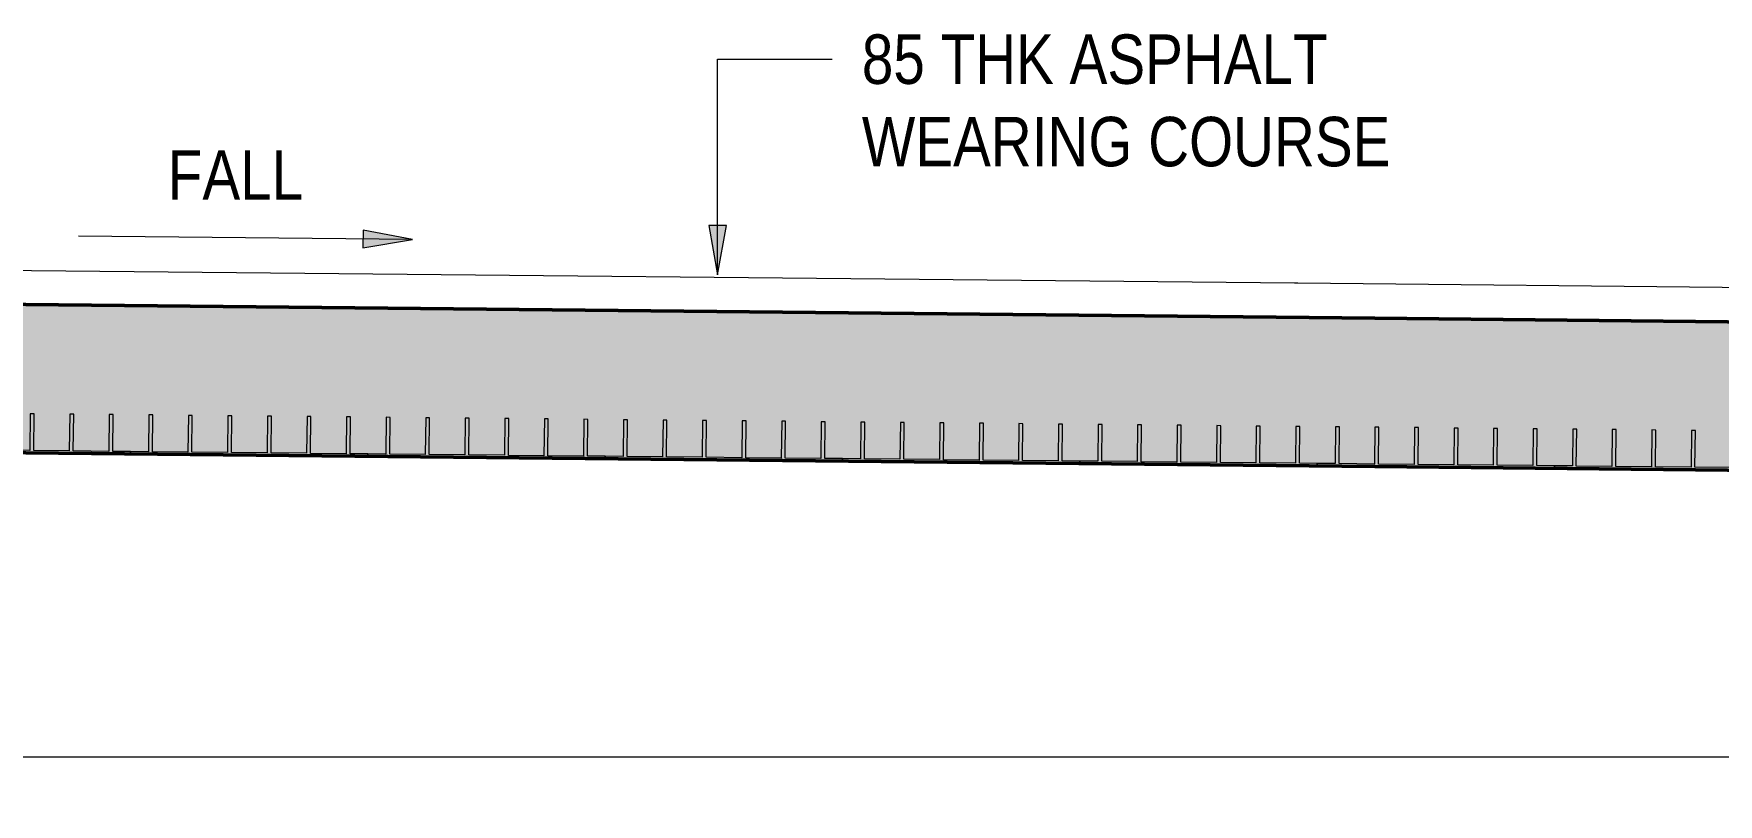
# Model space of a CAD drawing. Header units: metres. Extents: x 564 to 663, y 0 to 1694.
# Drawn here: x 637.582 to 641.841, y 18.175 to 20.123 of the extents above; entities that cross this region are included whole.
import ezdxf

# ---------------------------------------------------------------- set-up
doc = ezdxf.new("R2010")
doc.units = ezdxf.units.M
doc.layers.get('Defpoints').update_dxf_attribs({"color": 41})
for name, color, linetype, lineweight in [('D-BDGE-FLOOR', 7, 'Continuous', 50), ('D-BDGE-FLOOR-PAT', 7, 'Continuous', 50), ('D-BDGE-FRAMING', 7, 'Continuous', 50), ('D-ENHA-TEXT', 7, 'Continuous', 9), ('D-ENHA-TEXT-DIMS', 7, 'Continuous', 9)]:
    doc.layers.add(name, color=color, linetype=linetype, lineweight=lineweight)
doc.styles.add('Arial Narrow_4', font='ARIALN.TTF', dxfattribs={"height": 0.125})
doc.dimstyles.new('Dimension_Standard_O__mm__2', dxfattribs={"dimscale": 0.3048, "dimtxt": 0.127929, "dimasz": 0.410105, "dimexe": 0.393701, "dimexo": 0.246063, "dimgap": 0.246063, "dimtad": 1, "dimdec": 0, "dimlfac": 1000, "dimzin": 0, "dimdsep": 46, "dimtxsty": 'Arial Narrow_4', "dimsah": 1, "dimcen": 0.09, "dimaunit": 1, "dimadec": 4, "dimazin": 0, "dimtfac": 1, "dimtdec": 4, "dimtix": 1, "dimtmove": 0, "dimatfit": 3, "dimfxl": 1, "dimtvp": 1, "dimtfill": 1, "dimtolj": 1, "dimtzin": 0, "dimlwd": 18, "dimlwe": 18, "dimarcsym": 2})

# ---------------------------------------------------------------- blocks, each defined once
blk = doc.blocks.new('07_STR_DPS_PermadecPanel - 07_STR_DPS_PermadecPanel-V24-DRG-2871091 - SECTION 01')
at = {"layer": 'D-BDGE-FRAMING', "lineweight": 13}
for p, q in [((-1664.4483, 19.1652), (-1664.4492, 19.0722)), ((-1664.4383, 19.1651), (-1664.4483, 19.1652)), ((-1664.4392, 19.0721), (-1664.4383, 19.1651)), ((-1664.3483, 19.1642), (-1664.3493, 19.0712)), ((-1664.3383, 19.1641), (-1664.3483, 19.1642)), ((-1664.3393, 19.0711), (-1664.3383, 19.1641)), ((-1664.2483, 19.1632), (-1664.2493, 19.0702)), ((-1664.2383, 19.1631), (-1664.2483, 19.1632)), ((-1664.2393, 19.0701), (-1664.2383, 19.1631)), ((-1664.1483, 19.1622), (-1664.1493, 19.0692)), ((-1664.1383, 19.1621), (-1664.1483, 19.1622)), ((-1664.1393, 19.0691), (-1664.1383, 19.1621)), ((-1664.0483, 19.1612), (-1664.0493, 19.0682)), ((-1664.0383, 19.1611), (-1664.0483, 19.1612)), ((-1664.0393, 19.0681), (-1664.0383, 19.1611)), ((-1663.9483, 19.1602), (-1663.9493, 19.0672)), ((-1663.9383, 19.1601), (-1663.9483, 19.1602)), ((-1663.9393, 19.0671), (-1663.9383, 19.1601)), ((-1664.4942, 19.0726), (-1664.4943, 19.0666)), ((-1664.4943, 19.0666), (-1663.8943, 19.0606)), ((-1664.4492, 19.0722), (-1664.4942, 19.0726)), ((-1664.3493, 19.0712), (-1664.4392, 19.0721)), ((-1664.2493, 19.0702), (-1664.3393, 19.0711)), ((-1664.1493, 19.0692), (-1664.2393, 19.0701)), ((-1664.0493, 19.0682), (-1664.1393, 19.0691)), ((-1663.9493, 19.0672), (-1664.0393, 19.0681)), ((-1663.8943, 19.0666), (-1663.9393, 19.0671)), ((-1663.8943, 19.0606), (-1663.8943, 19.0666))]:
    blk.add_line(p, q, dxfattribs=at)
blk = doc.blocks.new('07_STR_DPS_PermadecPanel - 07_STR_DPS_PermadecPanel-V25-DRG-2871091 - SECTION 01')
at = {"layer": 'D-BDGE-FRAMING', "lineweight": 13}
for p, q in [((-1663.8483, 19.1592), (-1663.8493, 19.0662)), ((-1663.8383, 19.1591), (-1663.8483, 19.1592)), ((-1663.8393, 19.0661), (-1663.8383, 19.1591)), ((-1663.7484, 19.1582), (-1663.7493, 19.0652)), ((-1663.7384, 19.1581), (-1663.7484, 19.1582)), ((-1663.7393, 19.0651), (-1663.7384, 19.1581)), ((-1663.6484, 19.1572), (-1663.6493, 19.0642)), ((-1663.6384, 19.1571), (-1663.6484, 19.1572)), ((-1663.6393, 19.0641), (-1663.6384, 19.1571)), ((-1663.5484, 19.1562), (-1663.5493, 19.0632)), ((-1663.5384, 19.1561), (-1663.5484, 19.1562)), ((-1663.5393, 19.0631), (-1663.5384, 19.1561)), ((-1663.4484, 19.1552), (-1663.4493, 19.0622)), ((-1663.4384, 19.1551), (-1663.4484, 19.1552)), ((-1663.4393, 19.0621), (-1663.4384, 19.1551)), ((-1663.3484, 19.1542), (-1663.3493, 19.0612)), ((-1663.3384, 19.1541), (-1663.3484, 19.1542)), ((-1663.3393, 19.0611), (-1663.3384, 19.1541)), ((-1663.8493, 19.0662), (-1663.8943, 19.0666)), ((-1663.8943, 19.0666), (-1663.8943, 19.0606)), ((-1663.8943, 19.0606), (-1663.2944, 19.0546)), ((-1663.7493, 19.0652), (-1663.8393, 19.0661)), ((-1663.6493, 19.0642), (-1663.7393, 19.0651)), ((-1663.5493, 19.0632), (-1663.6393, 19.0641)), ((-1663.4493, 19.0622), (-1663.5393, 19.0631)), ((-1663.3493, 19.0612), (-1663.4393, 19.0621)), ((-1663.2943, 19.0606), (-1663.3393, 19.0611)), ((-1663.2944, 19.0546), (-1663.2943, 19.0606))]:
    blk.add_line(p, q, dxfattribs=at)
blk = doc.blocks.new('07_STR_DPS_PermadecPanel - 07_STR_DPS_PermadecPanel-V26-DRG-2871091 - SECTION 01')
at = {"layer": 'D-BDGE-FRAMING', "lineweight": 13}
for p, q in [((-1663.2484, 19.1532), (-1663.2493, 19.0602)), ((-1663.2384, 19.1531), (-1663.2484, 19.1532)), ((-1663.2393, 19.0601), (-1663.2384, 19.1531)), ((-1663.1484, 19.1522), (-1663.1493, 19.0592)), ((-1663.1384, 19.1521), (-1663.1484, 19.1522)), ((-1663.1393, 19.0591), (-1663.1384, 19.1521)), ((-1663.0484, 19.1512), (-1663.0493, 19.0582)), ((-1663.0384, 19.1511), (-1663.0484, 19.1512)), ((-1663.0393, 19.0581), (-1663.0384, 19.1511)), ((-1662.9484, 19.1502), (-1662.9493, 19.0572)), ((-1662.9384, 19.1501), (-1662.9484, 19.1502)), ((-1662.9393, 19.0571), (-1662.9384, 19.1501)), ((-1662.8484, 19.1492), (-1662.8493, 19.0562)), ((-1662.8384, 19.1491), (-1662.8484, 19.1492)), ((-1662.8393, 19.0561), (-1662.8384, 19.1491)), ((-1662.7484, 19.1482), (-1662.7493, 19.0552)), ((-1662.7384, 19.1481), (-1662.7484, 19.1482)), ((-1662.7393, 19.0551), (-1662.7384, 19.1481)), ((-1663.2943, 19.0606), (-1663.2944, 19.0546)), ((-1663.2944, 19.0546), (-1662.6944, 19.0487)), ((-1663.2493, 19.0602), (-1663.2943, 19.0606)), ((-1663.1493, 19.0592), (-1663.2393, 19.0601)), ((-1663.0493, 19.0582), (-1663.1393, 19.0591)), ((-1662.9493, 19.0572), (-1663.0393, 19.0581)), ((-1662.8493, 19.0562), (-1662.9393, 19.0571)), ((-1662.7493, 19.0552), (-1662.8393, 19.0561)), ((-1662.6943, 19.0547), (-1662.7393, 19.0551)), ((-1662.6944, 19.0487), (-1662.6943, 19.0547))]:
    blk.add_line(p, q, dxfattribs=at)
blk = doc.blocks.new('07_STR_DPS_PermadecPanel - 07_STR_DPS_PermadecPanel-V27-DRG-2871091 - SECTION 01')
at = {"layer": 'D-BDGE-FRAMING', "lineweight": 13}
for p, q in [((-1662.6484, 19.1472), (-1662.6493, 19.0542)), ((-1662.6384, 19.1471), (-1662.6484, 19.1472)), ((-1662.6393, 19.0541), (-1662.6384, 19.1471)), ((-1662.5484, 19.1462), (-1662.5493, 19.0532)), ((-1662.5384, 19.1461), (-1662.5484, 19.1462)), ((-1662.5393, 19.0531), (-1662.5384, 19.1461)), ((-1662.4484, 19.1452), (-1662.4493, 19.0522)), ((-1662.4384, 19.1451), (-1662.4484, 19.1452)), ((-1662.4393, 19.0521), (-1662.4384, 19.1451)), ((-1662.3484, 19.1442), (-1662.3494, 19.0512)), ((-1662.3384, 19.1441), (-1662.3484, 19.1442)), ((-1662.3394, 19.0511), (-1662.3384, 19.1441)), ((-1662.2484, 19.1432), (-1662.2494, 19.0502)), ((-1662.2384, 19.1431), (-1662.2484, 19.1432)), ((-1662.2394, 19.0501), (-1662.2384, 19.1431)), ((-1662.1484, 19.1422), (-1662.1494, 19.0492)), ((-1662.1384, 19.1421), (-1662.1484, 19.1422)), ((-1662.1394, 19.0491), (-1662.1384, 19.1421)), ((-1662.6943, 19.0547), (-1662.6944, 19.0487)), ((-1662.6944, 19.0487), (-1662.0944, 19.0427)), ((-1662.6493, 19.0542), (-1662.6943, 19.0547)), ((-1662.5493, 19.0532), (-1662.6393, 19.0541)), ((-1662.4493, 19.0522), (-1662.5393, 19.0531)), ((-1662.3494, 19.0512), (-1662.4393, 19.0521)), ((-1662.2494, 19.0502), (-1662.3394, 19.0511)), ((-1662.1494, 19.0492), (-1662.2394, 19.0501)), ((-1662.0944, 19.0487), (-1662.1394, 19.0491)), ((-1662.0944, 19.0427), (-1662.0944, 19.0487))]:
    blk.add_line(p, q, dxfattribs=at)
blk = doc.blocks.new('07_STR_DPS_PermadecPanel - 07_STR_DPS_PermadecPanel-V28-DRG-2871091 - SECTION 01')
at = {"layer": 'D-BDGE-FRAMING', "lineweight": 13}
for p, q in [((-1662.0484, 19.1412), (-1662.0494, 19.0482)), ((-1662.0384, 19.1411), (-1662.0484, 19.1412)), ((-1662.0394, 19.0481), (-1662.0384, 19.1411)), ((-1661.9484, 19.1402), (-1661.9494, 19.0472)), ((-1661.9384, 19.1401), (-1661.9484, 19.1402)), ((-1661.9394, 19.0471), (-1661.9384, 19.1401)), ((-1661.8484, 19.1392), (-1661.8494, 19.0462)), ((-1661.8384, 19.1391), (-1661.8484, 19.1392)), ((-1661.8394, 19.0461), (-1661.8384, 19.1391)), ((-1661.7485, 19.1382), (-1661.7494, 19.0452)), ((-1661.7385, 19.1381), (-1661.7485, 19.1382)), ((-1661.7394, 19.0451), (-1661.7385, 19.1381)), ((-1661.6485, 19.1372), (-1661.6494, 19.0442)), ((-1661.6385, 19.1371), (-1661.6485, 19.1372)), ((-1661.6394, 19.0441), (-1661.6385, 19.1371)), ((-1661.5485, 19.1362), (-1661.5494, 19.0432)), ((-1661.5385, 19.1361), (-1661.5485, 19.1362)), ((-1661.5394, 19.0431), (-1661.5385, 19.1361)), ((-1662.0494, 19.0482), (-1662.0944, 19.0487)), ((-1662.0944, 19.0487), (-1662.0944, 19.0427)), ((-1662.0944, 19.0427), (-1661.4945, 19.0367)), ((-1661.9494, 19.0472), (-1662.0394, 19.0481)), ((-1661.8494, 19.0462), (-1661.9394, 19.0471)), ((-1661.7494, 19.0452), (-1661.8394, 19.0461)), ((-1661.6494, 19.0442), (-1661.7394, 19.0451)), ((-1661.5494, 19.0432), (-1661.6394, 19.0441)), ((-1661.4944, 19.0427), (-1661.5394, 19.0431)), ((-1661.4945, 19.0367), (-1661.4944, 19.0427))]:
    blk.add_line(p, q, dxfattribs=at)
blk = doc.blocks.new('07_STR_DPS_PermadecPanel - 07_STR_DPS_PermadecPanel-V29-DRG-2871091 - SECTION 01')
at = {"layer": 'D-BDGE-FRAMING', "lineweight": 13}
for p, q in [((-1661.4485, 19.1352), (-1661.4494, 19.0422)), ((-1661.4385, 19.1351), (-1661.4485, 19.1352)), ((-1661.4394, 19.0421), (-1661.4385, 19.1351)), ((-1661.3485, 19.1342), (-1661.3494, 19.0412)), ((-1661.3385, 19.1341), (-1661.3485, 19.1342)), ((-1661.3394, 19.0411), (-1661.3385, 19.1341)), ((-1661.2485, 19.1332), (-1661.2494, 19.0402)), ((-1661.2385, 19.1331), (-1661.2485, 19.1332)), ((-1661.2394, 19.0401), (-1661.2385, 19.1331)), ((-1661.1485, 19.1322), (-1661.1494, 19.0392)), ((-1661.1385, 19.1321), (-1661.1485, 19.1322)), ((-1661.1394, 19.0391), (-1661.1385, 19.1321)), ((-1661.0485, 19.1312), (-1661.0494, 19.0382)), ((-1661.0385, 19.1311), (-1661.0485, 19.1312)), ((-1661.0394, 19.0381), (-1661.0385, 19.1311)), ((-1660.9485, 19.1302), (-1660.9494, 19.0372)), ((-1660.9385, 19.1301), (-1660.9485, 19.1302)), ((-1660.9394, 19.0371), (-1660.9385, 19.1301)), ((-1661.4944, 19.0427), (-1661.4945, 19.0367)), ((-1661.4494, 19.0422), (-1661.4944, 19.0427)), ((-1661.3494, 19.0412), (-1661.4394, 19.0421)), ((-1661.2494, 19.0402), (-1661.3394, 19.0411)), ((-1661.1494, 19.0392), (-1661.2394, 19.0401)), ((-1661.0494, 19.0382), (-1661.1394, 19.0391)), ((-1660.9494, 19.0372), (-1661.0394, 19.0381)), ((-1661.4945, 19.0367), (-1660.8945, 19.0307)), ((-1660.8944, 19.0367), (-1660.9394, 19.0371)), ((-1660.8945, 19.0307), (-1660.8944, 19.0367))]:
    blk.add_line(p, q, dxfattribs=at)
blk = doc.blocks.new('07_STR_DPS_PermadecPanel - 07_STR_DPS_PermadecPanel-V30-DRG-2871091 - SECTION 01')
at = {"layer": 'D-BDGE-FRAMING', "lineweight": 13}
for p, q in [((-1660.8485, 19.1292), (-1660.8494, 19.0362)), ((-1660.8385, 19.1291), (-1660.8485, 19.1292)), ((-1660.8394, 19.0361), (-1660.8385, 19.1291)), ((-1660.7485, 19.1282), (-1660.7494, 19.0352)), ((-1660.7385, 19.1281), (-1660.7485, 19.1282)), ((-1660.7394, 19.0351), (-1660.7385, 19.1281)), ((-1660.6485, 19.1272), (-1660.6494, 19.0342)), ((-1660.6385, 19.1271), (-1660.6485, 19.1272)), ((-1660.6394, 19.0341), (-1660.6385, 19.1271)), ((-1660.5485, 19.1262), (-1660.5494, 19.0332)), ((-1660.5385, 19.1261), (-1660.5485, 19.1262)), ((-1660.5394, 19.0331), (-1660.5385, 19.1261)), ((-1660.4485, 19.1252), (-1660.4494, 19.0322)), ((-1660.4385, 19.1251), (-1660.4485, 19.1252)), ((-1660.4394, 19.0321), (-1660.4385, 19.1251)), ((-1660.3485, 19.1242), (-1660.3495, 19.0312)), ((-1660.3385, 19.1241), (-1660.3485, 19.1242)), ((-1660.3395, 19.0311), (-1660.3385, 19.1241)), ((-1660.8944, 19.0367), (-1660.8945, 19.0307)), ((-1660.8945, 19.0307), (-1660.2945, 19.0247)), ((-1660.8494, 19.0362), (-1660.8944, 19.0367)), ((-1660.7494, 19.0352), (-1660.8394, 19.0361)), ((-1660.6494, 19.0342), (-1660.7394, 19.0351)), ((-1660.5494, 19.0332), (-1660.6394, 19.0341)), ((-1660.4494, 19.0322), (-1660.5394, 19.0331)), ((-1660.3495, 19.0312), (-1660.4394, 19.0321)), ((-1660.2945, 19.0307), (-1660.3395, 19.0311)), ((-1660.2945, 19.0247), (-1660.2945, 19.0307))]:
    blk.add_line(p, q, dxfattribs=at)
blk = doc.blocks.new('07_STR_DPS_PermadecPanel - 07_STR_DPS_PermadecPanel-V31-DRG-2871091 - SECTION 01')
at = {"layer": 'D-BDGE-FRAMING', "lineweight": 13}
for p, q in [((-1660.2485, 19.1232), (-1660.2495, 19.0302)), ((-1660.2385, 19.1231), (-1660.2485, 19.1232)), ((-1660.2395, 19.0301), (-1660.2385, 19.1231)), ((-1660.1485, 19.1222), (-1660.1495, 19.0292)), ((-1660.1385, 19.1221), (-1660.1485, 19.1222)), ((-1660.1395, 19.0291), (-1660.1385, 19.1221)), ((-1660.0485, 19.1212), (-1660.0495, 19.0282)), ((-1660.0385, 19.1211), (-1660.0485, 19.1212)), ((-1660.0395, 19.0281), (-1660.0385, 19.1211)), ((-1659.9485, 19.1202), (-1659.9495, 19.0272)), ((-1659.9385, 19.1201), (-1659.9485, 19.1202)), ((-1659.9395, 19.0271), (-1659.9385, 19.1201)), ((-1659.8485, 19.1192), (-1659.8495, 19.0262)), ((-1659.8385, 19.1191), (-1659.8485, 19.1192)), ((-1659.8395, 19.0261), (-1659.8385, 19.1191)), ((-1659.7486, 19.1182), (-1659.7495, 19.0252)), ((-1659.7386, 19.1181), (-1659.7486, 19.1182)), ((-1659.7395, 19.0251), (-1659.7386, 19.1181)), ((-1660.2495, 19.0302), (-1660.2945, 19.0307)), ((-1660.2945, 19.0307), (-1660.2945, 19.0247)), ((-1660.2945, 19.0247), (-1659.6945, 19.0187)), ((-1660.1495, 19.0292), (-1660.2395, 19.0301)), ((-1660.0495, 19.0282), (-1660.1395, 19.0291)), ((-1659.9495, 19.0272), (-1660.0395, 19.0281)), ((-1659.8495, 19.0262), (-1659.9395, 19.0271)), ((-1659.7495, 19.0252), (-1659.8395, 19.0261)), ((-1659.6945, 19.0247), (-1659.7395, 19.0251)), ((-1659.6945, 19.0187), (-1659.6945, 19.0247))]:
    blk.add_line(p, q, dxfattribs=at)
blk = doc.blocks.new('DIMBLOCK6-DRG-2871091 - SECTION 01')
at = {"layer": 'D-ENHA-TEXT-DIMS', "color": 0, "lineweight": 18, "transparency": 16777216}
for p, q in [((625.2226, 18.9029), (625.2226, 18.175)), ((647.6127, 18.572), (647.6127, 18.175)), ((625.3476, 18.295), (647.4877, 18.295))]:
    blk.add_line(p, q, dxfattribs=at)
at = {"layer": 'D-ENHA-TEXT-DIMS', "color": 0, "transparency": 16777216}
for points in [[(625.3476, 18.3159), (625.3476, 18.2742), (625.2226, 18.295)], [(647.4877, 18.3159), (647.4877, 18.2742), (647.6127, 18.295)]]:
    blk.add_solid(points, dxfattribs=at)
at = {"layer": 'Defpoints', "color": 0, "transparency": 16777216}
for p in [(625.2226, 18.9779), (647.6127, 18.647), (647.6127, 18.295)]:
    blk.add_point(p, dxfattribs=at)
at = {"layer": 'D-ENHA-TEXT-DIMS', "color": 0, "lineweight": 18, "transparency": 16777216, "insert": (636.4176, 18.4347), "char_height": 0.125, "width": 2.402626, "attachment_point": 5, "style": 'Arial Narrow_4', "bg_fill": 3, "box_fill_scale": 1.1, "bg_fill_color": 256, "bg_fill_true_color": 13158600, "bg_fill_transparency": 0}
blk.add_mtext('\\A1;CONSTRUCTION IN STAGE B', dxfattribs=at)

msp = doc.modelspace()

# ---------------------------------------------------------------- hatches: boundary and pattern name
at = {"layer": 'D-BDGE-FLOOR-PAT', "true_color": 0xc0c0c0}
h = msp.add_hatch(color=9, dxfattribs=at)
h.paths.add_polyline_path([(647.6127, 18.9625), (647.6127, 19.3375), (647.6005, 19.3376), (647.6005, 19.3166), (647.2193, 19.3166), (647.2193, 19.3415), (635.6827, 19.457), (625.2226, 19.3529), (625.2226, 18.9779), (635.6827, 19.082), (647.5689, 18.963)])
h.paths.add_polyline_path([(646.9126, 19.1213), (646.8957, 19.1241), (646.8836, 19.1291), (646.8715, 19.1383), (646.8615, 19.1523), (646.8564, 19.165), (646.8546, 19.18), (646.8574, 19.1964), (646.8628, 19.2089), (646.8715, 19.2203), (646.8836, 19.2295), (646.8975, 19.2353), (646.9136, 19.2372), (646.9276, 19.2353), (646.9416, 19.2295), (646.9539, 19.2199), (646.9628, 19.2083), (646.9686, 19.1943), (646.9703, 19.1771), (646.9678, 19.1624), (646.9623, 19.1497), (646.952, 19.1371), (646.9416, 19.1291), (646.9276, 19.1233), (646.9186, 19.1221)])
h.paths.add_polyline_path([(646.7476, 19.123), (646.731, 19.1256), (646.7186, 19.1308), (646.7065, 19.14), (646.6965, 19.1541), (646.6914, 19.1666), (646.6896, 19.1816), (646.6924, 19.1981), (646.6977, 19.2105), (646.7065, 19.222), (646.7186, 19.2312), (646.7325, 19.237), (646.7496, 19.2387), (646.7626, 19.237), (646.7766, 19.2312), (646.7886, 19.222), (646.7982, 19.2089), (646.8038, 19.1942), (646.8054, 19.18), (646.803, 19.1645), (646.7978, 19.152), (646.7886, 19.14), (646.7766, 19.1308), (646.7626, 19.125), (646.7534, 19.1238)])
h.paths.add_polyline_path([(646.2526, 19.1255), (646.2367, 19.1278), (646.2236, 19.1333), (646.2115, 19.1425), (646.2016, 19.1563), (646.1962, 19.1706), (646.1948, 19.1857), (646.1974, 19.2006), (646.2023, 19.2125), (646.2115, 19.2245), (646.2236, 19.2337), (646.2375, 19.2395), (646.2526, 19.2415), (646.2684, 19.2392), (646.2816, 19.2337), (646.2936, 19.2245), (646.3028, 19.2125), (646.3086, 19.1985), (646.3105, 19.1831), (646.3078, 19.1666), (646.3023, 19.1539), (646.2936, 19.1425), (646.2816, 19.1333), (646.2676, 19.1275), (646.2536, 19.1256)])
h.paths.add_polyline_path([(646.5826, 19.1255), (646.5667, 19.1278), (646.5536, 19.1333), (646.5415, 19.1425), (646.5316, 19.1563), (646.5262, 19.1706), (646.5248, 19.1857), (646.5274, 19.2006), (646.5323, 19.2125), (646.5415, 19.2245), (646.5536, 19.2337), (646.5675, 19.2395), (646.5826, 19.2415), (646.5995, 19.2387), (646.6116, 19.2337), (646.6236, 19.2245), (646.6336, 19.2105), (646.6387, 19.1978), (646.6405, 19.1831), (646.6378, 19.1666), (646.6323, 19.1539), (646.6236, 19.1425), (646.6116, 19.1333), (646.5976, 19.1275), (646.5836, 19.1256)])
h.paths.add_polyline_path([(646.4176, 19.1268), (646.4025, 19.1287), (646.3882, 19.1348), (646.3765, 19.1437), (646.3666, 19.1576), (646.3615, 19.1697), (646.3596, 19.1849), (646.3624, 19.2018), (646.3673, 19.2138), (646.3765, 19.2258), (646.3903, 19.2357), (646.4025, 19.2408), (646.4176, 19.2428), (646.4337, 19.2403), (646.4466, 19.235), (646.4586, 19.2258), (646.4685, 19.212), (646.4736, 19.1993), (646.4755, 19.1847), (646.4729, 19.1681), (646.4665, 19.1541), (646.4586, 19.1437), (646.4466, 19.1345), (646.4326, 19.1287), (646.4207, 19.1272)])
h.paths.add_polyline_path([(646.0876, 19.1268), (646.0725, 19.1287), (646.0586, 19.1345), (646.0465, 19.1437), (646.0373, 19.1558), (646.0313, 19.1717), (646.0296, 19.1848), (646.032, 19.2009), (646.0381, 19.2147), (646.0465, 19.2258), (646.0603, 19.2357), (646.0725, 19.2408), (646.0876, 19.2428), (646.1026, 19.2408), (646.1166, 19.235), (646.1286, 19.2258), (646.1385, 19.212), (646.1436, 19.1993), (646.1455, 19.1847), (646.1429, 19.1681), (646.1365, 19.1541), (646.1286, 19.1437), (646.1166, 19.1345), (646.1026, 19.1287), (646.0877, 19.1268)])
at = {"layer": 'D-ENHA-TEXT'}
for points in [[(639.3107, 19.5134), (639.3327, 19.6384), (639.2887, 19.6384)], [(638.5391, 19.6029), (638.4143, 19.6261), (638.4139, 19.582)]]:
    msp.add_hatch(color=256, dxfattribs=at).paths.add_polyline_path(points)

# ---------------------------------------------------------------- linework, layer by layer
at = {"layer": 'D-BDGE-FLOOR', "lineweight": 13}
for p, q in [((640.7692, 19.492), (635.6827, 19.542)), ((640.7771, 19.4919), (640.7692, 19.492)), ((644.836, 19.4515), (640.7771, 19.4919)), ((635.6827, 19.457), (640.7771, 19.4069)), ((640.7771, 19.4069), (644.836, 19.3665))]:
    msp.add_line(p, q, dxfattribs=at)
at = {"layer": 'D-BDGE-FLOOR'}
for p, q in [((640.9723, 19.4038), (635.6827, 19.457)), ((647.2193, 19.3415), (640.9723, 19.4038)), ((635.6827, 19.082), (640.9723, 19.0288)), ((640.9723, 19.0288), (647.6127, 18.9625))]:
    msp.add_line(p, q, dxfattribs=at)
at = {"layer": 'D-BDGE-FLOOR', "lineweight": 18}
msp.add_line((640.9825, 19.4037), (640.9723, 19.4038), dxfattribs=at)
at = {"layer": 'D-ENHA-TEXT'}
for p, q in [((639.3107, 20.0585), (639.6003, 20.0585)), ((639.3107, 19.5134), (639.3107, 20.0585)), ((639.3327, 19.6384), (639.2887, 19.6384)), ((639.2887, 19.6384), (639.3107, 19.5134)), ((639.3107, 19.5134), (639.3327, 19.6384)), ((638.5391, 19.6029), (637.6947, 19.6111)), ((638.4143, 19.6261), (638.4139, 19.582)), ((638.4139, 19.582), (638.5391, 19.6029)), ((638.5391, 19.6029), (638.4143, 19.6261))]:
    msp.add_line(p, q, dxfattribs=at)

# ---------------------------------------------------------------- block references
at = {"layer": 'D-BDGE-FRAMING', "lineweight": 13}
for name in ['07_STR_DPS_PermadecPanel - 07_STR_DPS_PermadecPanel-V24-DRG-2871091 - SECTION 01', '07_STR_DPS_PermadecPanel - 07_STR_DPS_PermadecPanel-V25-DRG-2871091 - SECTION 01', '07_STR_DPS_PermadecPanel - 07_STR_DPS_PermadecPanel-V26-DRG-2871091 - SECTION 01', '07_STR_DPS_PermadecPanel - 07_STR_DPS_PermadecPanel-V27-DRG-2871091 - SECTION 01', '07_STR_DPS_PermadecPanel - 07_STR_DPS_PermadecPanel-V28-DRG-2871091 - SECTION 01', '07_STR_DPS_PermadecPanel - 07_STR_DPS_PermadecPanel-V29-DRG-2871091 - SECTION 01', '07_STR_DPS_PermadecPanel - 07_STR_DPS_PermadecPanel-V30-DRG-2871091 - SECTION 01', '07_STR_DPS_PermadecPanel - 07_STR_DPS_PermadecPanel-V31-DRG-2871091 - SECTION 01']:
    msp.add_blockref(name, (2301.721, 0), dxfattribs=at)

# ---------------------------------------------------------------- texts
at = {"layer": 'D-ENHA-TEXT', "char_height": 0.125, "attachment_point": 1, "style": 'Arial Narrow_4', "bg_fill": 3, "box_fill_scale": 1, "bg_fill_color": 256, "bg_fill_transparency": 0}
for s, insert in [('85 THK ASPHALT ', (639.6753, 20.121)), ('WEARING COURSE', (639.6753, 19.9127)), ('FALL', (637.9207, 19.8284))]:
    msp.add_mtext(s, dxfattribs=dict(at, insert=insert))

# ---------------------------------------------------------------- next in the draw order: dimensions: what is measured, and where the dimension line sits
at = {"layer": 'D-ENHA-TEXT-DIMS', "lineweight": 18}
dim = msp.add_linear_dim(base=(647.6127, 18.295), p1=(625.2226, 18.9779), p2=(647.6127, 18.647), text='CONSTRUCTION IN STAGE B', dimstyle='Dimension_Standard_O__mm__2', override={"dimpost": '<>', "dimfxl": 22.392584}, dxfattribs=at)
dim.commit()
dim.dimension.update_dxf_attribs({"geometry": 'DIMBLOCK6-DRG-2871091 - SECTION 01', "text_midpoint": (636.4176, 18.4347)})

doc.saveas('drawing.dxf')
